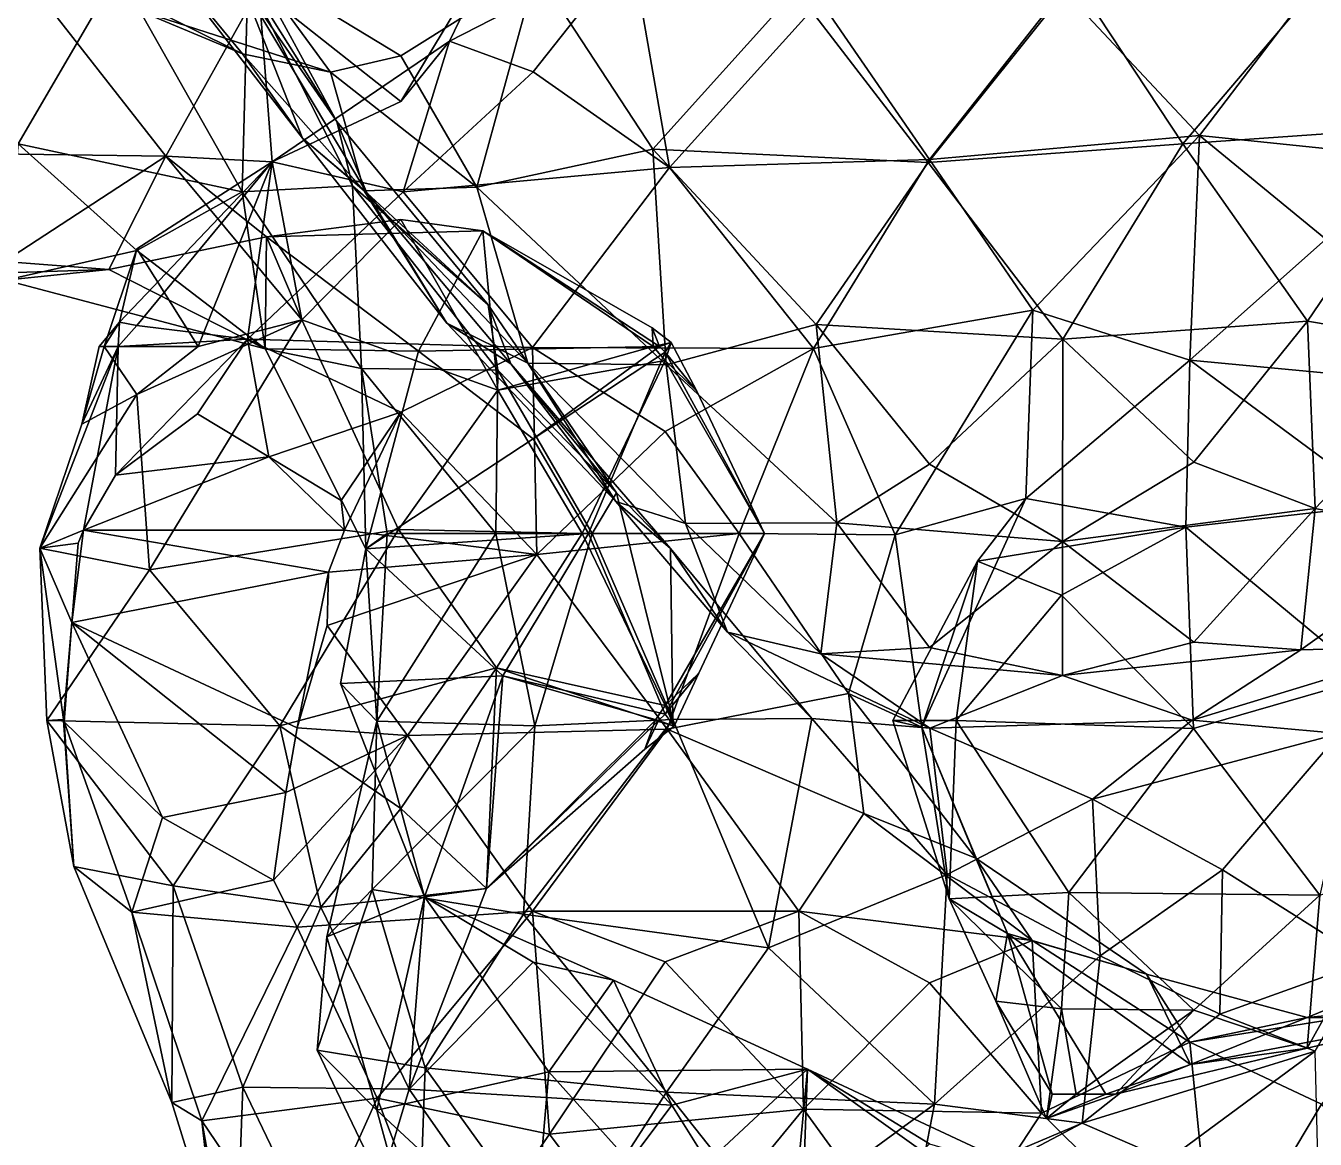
# Model space of a CAD drawing. Extents: x 290034 to 295698, y 4553723 to 4561693.
# Drawn here: x 295226.7 to 295349.7, y 4558973.9 to 4559080 of the extents above; entities that cross this region are included whole.
import ezdxf

# ---------------------------------------------------------------- set-up
doc = ezdxf.new("R2010")
doc.units = 0
doc.layers.add('Au_ppm_Pref_-_0_2', color=7, linetype='CONTINUOUS')

msp = doc.modelspace()

# ---------------------------------------------------------------- linework, layer by layer
at = {"layer": 'Au_ppm_Pref_-_0_2'}
for points in [[(295262.5, 4559072.82, 1926.19), (295248.96, 4559083.53, 1924.73), (295271.99, 4559088.63, 1926.98)], [(295262.5, 4559072.82, 1926.19), (295271.99, 4559088.63, 1926.98), (295267.12, 4559078.57, 1930.28)], [(295267.12, 4559078.57, 1930.28), (295271.99, 4559088.63, 1926.98), (295284.45, 4559087.47, 1931.48)], [(295226.85, 4559087.59, 1876.09), (295239.53, 4559086.89, 1882.05), (295247.38, 4559077.36, 1875.43)], [(295226.85, 4559087.59, 1876.09), (295247.38, 4559077.36, 1875.43), (295237.51, 4559081.49, 1870.93)], [(295239.53, 4559086.89, 1882.05), (295247.3, 4559084.08, 1888.4), (295253.1, 4559069.33, 1882.3)], [(295239.53, 4559086.89, 1882.05), (295253.1, 4559069.33, 1882.3), (295247.38, 4559077.36, 1875.43)], [(295275.1, 4559075.64, 1933.07), (295267.12, 4559078.57, 1930.28), (295284.45, 4559087.47, 1931.48)], [(295288.1, 4559066.54, 1935.85), (295275.1, 4559075.64, 1933.07), (295284.45, 4559087.47, 1931.48)], [(295284.45, 4559087.47, 1931.48), (295302.46, 4559082.41, 1934.3), (295288.1, 4559066.54, 1935.85)], [(295237.51, 4559081.49, 1870.93), (295255.79, 4559075.61, 1870.89), (295248.39, 4559085.76, 1865.33)], [(295275.38, 4559085.27, 1865.01), (295248.39, 4559085.76, 1865.33), (295262.5, 4559077.18, 1868.25)], [(295262.5, 4559077.18, 1868.25), (295248.39, 4559085.76, 1865.33), (295255.79, 4559075.61, 1870.89)], [(295338.65, 4559069.56, 1933.98), (295325.63, 4559083.46, 1934.35), (295351.03, 4559085.88, 1934.11)], [(295338.65, 4559069.56, 1933.98), (295351.03, 4559085.88, 1934.11), (295363.2, 4559067.03, 1934.04)], [(295240.09, 4559067.59, 1923.48), (295212.12, 4559067.99, 1922.61), (295226.6, 4559084.82, 1924.16)], [(295235.55, 4559085.14, 1903.88), (295212.29, 4559084.73, 1904.98), (295225.99, 4559068.79, 1906.97)], [(295247.36, 4559064.21, 1905.6), (295235.55, 4559085.14, 1903.88), (295225.99, 4559068.79, 1906.97)], [(295248.96, 4559083.53, 1924.73), (295240.09, 4559067.59, 1923.48), (295226.6, 4559084.82, 1924.16)], [(295235.55, 4559085.14, 1903.88), (295247.36, 4559064.21, 1905.6), (295247.9, 4559084.44, 1900.16)], [(295248.65, 4559085.1, 1894.64), (295256.37, 4559070.92, 1894.64), (295247.3, 4559084.08, 1888.4)], [(295247.9, 4559084.44, 1900.16), (295247.36, 4559064.21, 1905.6), (295257.89, 4559064.77, 1899.53)], [(295248.65, 4559085.1, 1894.64), (295247.9, 4559084.44, 1900.16), (295256.37, 4559070.92, 1894.64)], [(295247.9, 4559084.44, 1900.16), (295257.89, 4559064.77, 1899.53), (295256.37, 4559070.92, 1894.64)], [(295275.38, 4559085.27, 1865.01), (295262.5, 4559077.18, 1868.25), (295269.74, 4559064.66, 1869.86)], [(295286.51, 4559068.28, 1866.37), (295275.38, 4559085.27, 1865.01), (295269.74, 4559064.66, 1869.86)], [(295286.51, 4559068.28, 1866.37), (295300.15, 4559083.43, 1864.39), (295275.38, 4559085.27, 1865.01)], [(295300.15, 4559083.43, 1864.39), (295312.78, 4559066.99, 1865.83), (295326.72, 4559084.45, 1864.55)], [(295326.72, 4559084.45, 1864.55), (295312.78, 4559066.99, 1865.83), (295337.06, 4559068.77, 1865.22)], [(295350.96, 4559085.15, 1865.67), (295326.72, 4559084.45, 1864.55), (295337.06, 4559068.77, 1865.22)], [(295350.96, 4559085.15, 1865.67), (295337.06, 4559068.77, 1865.22), (295361.58, 4559070.5, 1866.83)], [(295250.23, 4559067.05, 1929.66), (295240.09, 4559067.59, 1923.48), (295248.96, 4559083.53, 1924.73)], [(295256.37, 4559070.92, 1894.64), (295259.23, 4559064.11, 1889.19), (295247.3, 4559084.08, 1888.4)], [(295259.23, 4559064.11, 1889.19), (295253.1, 4559069.33, 1882.3), (295247.3, 4559084.08, 1888.4)], [(295250.23, 4559067.05, 1929.66), (295248.96, 4559083.53, 1924.73), (295262.5, 4559072.82, 1926.19)], [(295312.78, 4559066.99, 1865.83), (295300.15, 4559083.43, 1864.39), (295286.51, 4559068.28, 1866.37)], [(295325.63, 4559083.46, 1934.35), (295312.9, 4559067.28, 1934.21), (295302.46, 4559082.41, 1934.3)], [(295338.65, 4559069.56, 1933.98), (295312.9, 4559067.28, 1934.21), (295325.63, 4559083.46, 1934.35)], [(295312.9, 4559067.28, 1934.21), (295288.1, 4559066.54, 1935.85), (295302.46, 4559082.41, 1934.3)], [(295247.38, 4559077.36, 1875.43), (295255.79, 4559075.61, 1870.89), (295237.51, 4559081.49, 1870.93)], [(295250.23, 4559067.05, 1929.66), (295267.12, 4559078.57, 1930.28), (295262.72, 4559064.21, 1935.63)], [(295250.23, 4559067.05, 1929.66), (295262.5, 4559072.82, 1926.19), (295267.12, 4559078.57, 1930.28)], [(295267.12, 4559078.57, 1930.28), (295275.1, 4559075.64, 1933.07), (295262.72, 4559064.21, 1935.63)], [(295253.1, 4559069.33, 1882.3), (295258.99, 4559064.31, 1876.42), (295247.38, 4559077.36, 1875.43)], [(295258.99, 4559064.31, 1876.42), (295255.79, 4559075.61, 1870.89), (295247.38, 4559077.36, 1875.43)], [(295255.79, 4559075.61, 1870.89), (295269.74, 4559064.66, 1869.86), (295262.5, 4559077.18, 1868.25)], [(295269.74, 4559064.66, 1869.86), (295255.79, 4559075.61, 1870.89), (295258.99, 4559064.31, 1876.42)], [(295288.1, 4559066.54, 1935.85), (295262.72, 4559064.21, 1935.63), (295275.1, 4559075.64, 1933.07)], [(295256.37, 4559070.92, 1894.64), (295257.89, 4559064.77, 1899.53), (295270.82, 4559053.43, 1894.64)], [(295270.82, 4559053.43, 1894.64), (295259.23, 4559064.11, 1889.19), (295256.37, 4559070.92, 1894.64)], [(295337.06, 4559068.77, 1865.22), (295348.92, 4559051.89, 1866.59), (295361.58, 4559070.5, 1866.83)], [(295348.92, 4559051.89, 1866.59), (295364.18, 4559049.3, 1870.11), (295361.58, 4559070.5, 1866.83)], [(295224.8, 4559055.79, 1913.2), (295237.3, 4559058.6, 1909.57), (295225.99, 4559068.79, 1906.97)], [(295225.99, 4559068.79, 1906.97), (295237.3, 4559058.6, 1909.57), (295247.36, 4559064.21, 1905.6)], [(295253.1, 4559069.33, 1882.3), (295259.23, 4559064.11, 1889.19), (295266.87, 4559051.68, 1882.77)], [(295266.87, 4559051.68, 1882.77), (295258.99, 4559064.31, 1876.42), (295253.1, 4559069.33, 1882.3)], [(295312.78, 4559066.99, 1865.83), (295325.62, 4559050.16, 1866), (295337.06, 4559068.77, 1865.22)], [(295338.65, 4559069.56, 1933.98), (295322.76, 4559052.92, 1933.78), (295312.9, 4559067.28, 1934.21)], [(295338.65, 4559069.56, 1933.98), (295337.7, 4559048.15, 1931.24), (295322.76, 4559052.92, 1933.78)], [(295325.62, 4559050.16, 1866), (295348.92, 4559051.89, 1866.59), (295337.06, 4559068.77, 1865.22)], [(295338.65, 4559069.56, 1933.98), (295350.69, 4559059.68, 1932.81), (295337.7, 4559048.15, 1931.24)], [(295338.65, 4559069.56, 1933.98), (295363.2, 4559067.03, 1934.04), (295350.69, 4559059.68, 1932.81)], [(295240.09, 4559067.59, 1923.48), (295224.7, 4559057.56, 1921.64), (295212.12, 4559067.99, 1922.61)], [(295240.09, 4559067.59, 1923.48), (295234.66, 4559056.8, 1917.2), (295224.7, 4559057.56, 1921.64)], [(295240.09, 4559067.59, 1923.48), (295249.68, 4559059.91, 1918.4), (295234.66, 4559056.8, 1917.2)], [(295253.04, 4559052.02, 1924.13), (295240.09, 4559067.59, 1923.48), (295250.23, 4559067.05, 1929.66)], [(295253.04, 4559052.02, 1924.13), (295249.68, 4559059.91, 1918.4), (295240.09, 4559067.59, 1923.48)], [(295286.51, 4559068.28, 1866.37), (295269.74, 4559064.66, 1869.86), (295287.78, 4559047.71, 1870.45)], [(295312.78, 4559066.99, 1865.83), (295286.51, 4559068.28, 1866.37), (295302.09, 4559051.56, 1866.49)], [(295286.51, 4559068.28, 1866.37), (295287.78, 4559047.71, 1870.45), (295302.09, 4559051.56, 1866.49)], [(295312.9, 4559067.28, 1934.21), (295301.84, 4559049.26, 1936.59), (295288.1, 4559066.54, 1935.85)], [(295322.76, 4559052.92, 1933.78), (295301.84, 4559049.26, 1936.59), (295312.9, 4559067.28, 1934.21)], [(295250.23, 4559067.05, 1929.66), (295237.3, 4559051.46, 1930.95), (295235.67, 4559051.77, 1930.28)], [(295250.23, 4559067.05, 1929.66), (295235.67, 4559051.77, 1930.28), (295237.3, 4559058.77, 1927.18)], [(295243.16, 4559049.46, 1927.52), (295250.23, 4559067.05, 1929.66), (295237.3, 4559058.77, 1927.18)], [(295250.23, 4559067.05, 1929.66), (295247.86, 4559050.17, 1937.18), (295237.3, 4559051.46, 1930.95)], [(295243.16, 4559049.46, 1927.52), (295253.04, 4559052.02, 1924.13), (295250.23, 4559067.05, 1929.66)], [(295250.23, 4559067.05, 1929.66), (295262.72, 4559064.21, 1935.63), (295247.86, 4559050.17, 1937.18)], [(295288.1, 4559066.54, 1935.85), (295275.05, 4559049.37, 1938.89), (295262.72, 4559064.21, 1935.63)], [(295288.1, 4559066.54, 1935.85), (295301.84, 4559049.26, 1936.59), (295275.05, 4559049.37, 1938.89)], [(295312.78, 4559066.99, 1865.83), (295302.09, 4559051.56, 1866.49), (295325.62, 4559050.16, 1866)], [(295258.73, 4559047.36, 1906.03), (295257.89, 4559064.77, 1899.53), (295247.36, 4559064.21, 1905.6)], [(295258.73, 4559047.36, 1906.03), (295271.72, 4559047.21, 1899.7), (295257.89, 4559064.77, 1899.53)], [(295271.72, 4559047.21, 1899.7), (295270.82, 4559053.43, 1894.64), (295257.89, 4559064.77, 1899.53)], [(295249.55, 4559049.24, 1912.5), (295247.36, 4559064.21, 1905.6), (295237.3, 4559058.6, 1909.57)], [(295249.55, 4559049.24, 1912.5), (295258.73, 4559047.36, 1906.03), (295247.36, 4559064.21, 1905.6)], [(295275.05, 4559049.37, 1938.89), (295247.86, 4559050.17, 1937.18), (295262.72, 4559064.21, 1935.63)], [(295269.74, 4559064.66, 1869.86), (295258.99, 4559064.31, 1876.42), (295274.59, 4559047.89, 1876.9)], [(295266.87, 4559051.68, 1882.77), (295274.59, 4559047.89, 1876.9), (295258.99, 4559064.31, 1876.42)], [(295270.82, 4559053.43, 1894.64), (295272.99, 4559047.82, 1888.74), (295259.23, 4559064.11, 1889.19)], [(295272.99, 4559047.82, 1888.74), (295266.87, 4559051.68, 1882.77), (295259.23, 4559064.11, 1889.19)], [(295287.78, 4559047.71, 1870.45), (295269.74, 4559064.66, 1869.86), (295274.59, 4559047.89, 1876.9)], [(295253.04, 4559052.02, 1924.13), (295262.5, 4559061.56, 1922.43), (295249.68, 4559059.91, 1918.4)], [(295270.3, 4559060.5, 1918.4), (295249.68, 4559059.91, 1918.4), (295262.5, 4559061.56, 1922.43)], [(295253.04, 4559052.02, 1924.13), (295271.74, 4559045.29, 1922.93), (295262.5, 4559061.56, 1922.43)], [(295271.74, 4559045.29, 1922.93), (295270.3, 4559060.5, 1918.4), (295262.5, 4559061.56, 1922.43)], [(295249.68, 4559059.91, 1918.4), (295249.55, 4559049.24, 1912.5), (295234.66, 4559056.8, 1917.2)], [(295249.68, 4559059.91, 1918.4), (295264.18, 4559049.02, 1915.9), (295249.55, 4559049.24, 1912.5)], [(295270.3, 4559060.5, 1918.4), (295264.18, 4559049.02, 1915.9), (295249.68, 4559059.91, 1918.4)], [(295287.15, 4559049.46, 1918.14), (295264.18, 4559049.02, 1915.9), (295270.3, 4559060.5, 1918.4)], [(295286.55, 4559049.46, 1918.94), (295286.44, 4559051.24, 1918.4), (295270.3, 4559060.5, 1918.4)], [(295286.55, 4559049.46, 1918.94), (295270.3, 4559060.5, 1918.4), (295271.74, 4559045.29, 1922.93)], [(295287.15, 4559049.46, 1918.14), (295270.3, 4559060.5, 1918.4), (295286.44, 4559051.24, 1918.4)], [(295224.8, 4559055.79, 1913.2), (295249.55, 4559049.24, 1912.5), (295237.3, 4559058.6, 1909.57)], [(295243.16, 4559049.46, 1927.52), (295237.3, 4559058.77, 1927.18), (295234.21, 4559049.46, 1928.82)], [(295235.67, 4559051.77, 1930.28), (295234.21, 4559049.46, 1928.82), (295237.3, 4559058.77, 1927.18)], [(295337.7, 4559048.15, 1931.24), (295350.69, 4559059.68, 1932.81), (295360.59, 4559045.99, 1931.4)], [(295224.7, 4559057.56, 1921.64), (295234.66, 4559056.8, 1917.2), (295212.12, 4559056.07, 1917.72)], [(295234.66, 4559056.8, 1917.2), (295224.8, 4559055.79, 1913.2), (295212.12, 4559056.07, 1917.72)], [(295234.66, 4559056.8, 1917.2), (295249.55, 4559049.24, 1912.5), (295224.8, 4559055.79, 1913.2)], [(295283.04, 4559035.52, 1894.64), (295270.82, 4559053.43, 1894.64), (295271.72, 4559047.21, 1899.7)], [(295283.04, 4559035.52, 1894.64), (295272.99, 4559047.82, 1888.74), (295270.82, 4559053.43, 1894.64)], [(295322.76, 4559052.92, 1933.78), (295309.61, 4559031.52, 1935.37), (295301.84, 4559049.26, 1936.59)], [(295322.76, 4559052.92, 1933.78), (295322.08, 4559034.97, 1929.75), (295309.61, 4559031.52, 1935.37)], [(295322.76, 4559052.92, 1933.78), (295337.7, 4559048.15, 1931.24), (295322.08, 4559034.97, 1929.75)], [(295233.72, 4559049.46, 1930.28), (295235.67, 4559051.77, 1930.28), (295235.55, 4559049.46, 1931.1)], [(295235.67, 4559051.77, 1930.28), (295233.72, 4559049.46, 1930.28), (295234.21, 4559049.46, 1928.82)], [(295235.67, 4559051.77, 1930.28), (295237.3, 4559051.46, 1930.95), (295235.55, 4559049.46, 1931.1)], [(295235.55, 4559049.46, 1931.1), (295237.3, 4559051.46, 1930.95), (295247.86, 4559050.17, 1937.18)], [(295253.04, 4559052.02, 1924.13), (295243.16, 4559049.46, 1927.52), (295237.3, 4559044.88, 1928.75)], [(295253.04, 4559052.02, 1924.13), (295237.3, 4559044.88, 1928.75), (295238.52, 4559028.16, 1926.08)], [(295262.25, 4559032.01, 1925.4), (295253.04, 4559052.02, 1924.13), (295238.52, 4559028.16, 1926.08)], [(295262.25, 4559032.01, 1925.4), (295271.74, 4559045.29, 1922.93), (295253.04, 4559052.02, 1924.13)], [(295282.99, 4559034.7, 1882.77), (295266.87, 4559051.68, 1882.77), (295272.99, 4559047.82, 1888.74)], [(295282.99, 4559034.7, 1882.77), (295274.59, 4559047.89, 1876.9), (295266.87, 4559051.68, 1882.77)], [(295286.55, 4559049.46, 1918.94), (295288.27, 4559049.86, 1918.4), (295286.44, 4559051.24, 1918.4)], [(295286.44, 4559051.24, 1918.4), (295288.27, 4559049.86, 1918.4), (295287.15, 4559049.46, 1918.14)], [(295304.07, 4559032.65, 1871.24), (295302.09, 4559051.56, 1866.49), (295287.78, 4559047.71, 1870.45)], [(295304.07, 4559032.65, 1871.24), (295312.89, 4559038.25, 1867.15), (295302.09, 4559051.56, 1866.49)], [(295325.62, 4559050.16, 1866), (295302.09, 4559051.56, 1866.49), (295312.89, 4559038.25, 1867.15)], [(295325.62, 4559050.16, 1866), (295338.09, 4559038.45, 1867.22), (295348.92, 4559051.89, 1866.59)], [(295349.65, 4559034.01, 1871.11), (295348.92, 4559051.89, 1866.59), (295338.09, 4559038.45, 1867.22)], [(295364.18, 4559049.3, 1870.11), (295348.92, 4559051.89, 1866.59), (295349.65, 4559034.01, 1871.11)], [(295247.86, 4559050.17, 1937.18), (295243.09, 4559043.04, 1937.08), (295235.28, 4559037.21, 1935.01)], [(295247.86, 4559050.17, 1937.18), (295235.28, 4559037.21, 1935.01), (295235.55, 4559049.46, 1931.1)], [(295243.09, 4559043.04, 1937.08), (295247.86, 4559050.17, 1937.18), (295249.9, 4559038.95, 1938.51)], [(295262.5, 4559043.2, 1940.07), (295249.9, 4559038.95, 1938.51), (295247.86, 4559050.17, 1937.18)], [(295275.05, 4559049.37, 1938.89), (295262.5, 4559043.2, 1940.07), (295247.86, 4559050.17, 1937.18)], [(295325.62, 4559050.16, 1866), (295312.89, 4559038.25, 1867.15), (295325.56, 4559030.87, 1869.71)], [(295325.62, 4559050.16, 1866), (295325.56, 4559030.87, 1869.71), (295338.09, 4559038.45, 1867.22)], [(295232.22, 4559031.97, 1934.07), (295228.08, 4559030.23, 1930.99), (295235.55, 4559049.46, 1931.1)], [(295235.55, 4559049.46, 1931.1), (295228.08, 4559030.23, 1930.99), (295232.07, 4559042.07, 1930.28)], [(295232.07, 4559042.07, 1930.28), (295233.72, 4559049.46, 1930.28), (295235.55, 4559049.46, 1931.1)], [(295233.72, 4559049.46, 1930.28), (295232.07, 4559042.07, 1930.28), (295234.21, 4559049.46, 1928.82)], [(295232.07, 4559042.07, 1930.28), (295237.3, 4559044.88, 1928.75), (295234.21, 4559049.46, 1928.82)], [(295235.28, 4559037.21, 1935.01), (295232.22, 4559031.97, 1934.07), (295235.55, 4559049.46, 1931.1)], [(295243.16, 4559049.46, 1927.52), (295234.21, 4559049.46, 1928.82), (295237.3, 4559044.88, 1928.75)], [(295264.18, 4559049.02, 1915.9), (295259.16, 4559030.18, 1913.34), (295249.55, 4559049.24, 1912.5)], [(295259.16, 4559030.18, 1913.34), (295258.73, 4559047.36, 1906.03), (295249.55, 4559049.24, 1912.5)], [(295275.1, 4559040.65, 1915.4), (295259.16, 4559030.18, 1913.34), (295264.18, 4559049.02, 1915.9)], [(295262.5, 4559043.2, 1940.07), (295275.05, 4559049.37, 1938.89), (295275.47, 4559029.65, 1939.89)], [(295275.1, 4559040.65, 1915.4), (295264.18, 4559049.02, 1915.9), (295287.15, 4559049.46, 1918.14)], [(295287.7, 4559048.14, 1918.84), (295286.55, 4559049.46, 1918.94), (295271.74, 4559045.29, 1922.93)], [(295301.84, 4559049.26, 1936.59), (295287.7, 4559041.36, 1939.46), (295275.05, 4559049.37, 1938.89)], [(295275.47, 4559029.65, 1939.89), (295275.05, 4559049.37, 1938.89), (295287.7, 4559041.36, 1939.46)], [(295275.1, 4559040.65, 1915.4), (295287.15, 4559049.46, 1918.14), (295287.7, 4559048.91, 1918.22)], [(295275.1, 4559040.65, 1915.4), (295287.7, 4559048.91, 1918.22), (295280.39, 4559031.65, 1915.9)], [(295297.15, 4559031.65, 1918.4), (295280.39, 4559031.65, 1915.9), (295287.7, 4559048.91, 1918.22)], [(295287.7, 4559048.14, 1918.84), (295288.27, 4559049.86, 1918.4), (295286.55, 4559049.46, 1918.94)], [(295288.27, 4559049.86, 1918.4), (295287.7, 4559048.91, 1918.22), (295287.15, 4559049.46, 1918.14)], [(295287.7, 4559048.14, 1918.84), (295290.7, 4559045.22, 1918.4), (295288.27, 4559049.86, 1918.4)], [(295290.7, 4559045.22, 1918.4), (295287.7, 4559048.91, 1918.22), (295288.27, 4559049.86, 1918.4)], [(295287.7, 4559041.36, 1939.46), (295301.84, 4559049.26, 1936.59), (295294.76, 4559031.65, 1939.55)], [(295297.15, 4559031.65, 1918.4), (295287.7, 4559048.91, 1918.22), (295290.7, 4559045.22, 1918.4)], [(295294.76, 4559031.65, 1939.55), (295301.84, 4559049.26, 1936.59), (295309.61, 4559031.52, 1935.37)], [(295349.65, 4559034.01, 1871.11), (295363.45, 4559031.35, 1876.82), (295364.18, 4559049.3, 1870.11)], [(295287.7, 4559048.14, 1918.84), (295271.74, 4559045.29, 1922.93), (295279.78, 4559031.65, 1923.28)], [(295283.04, 4559035.52, 1894.64), (295288.21, 4559030.2, 1888.69), (295272.99, 4559047.82, 1888.74)], [(295282.99, 4559034.7, 1882.77), (295272.99, 4559047.82, 1888.74), (295288.21, 4559030.2, 1888.69)], [(295282.99, 4559034.7, 1882.77), (295289.62, 4559032.58, 1877.26), (295274.59, 4559047.89, 1876.9)], [(295287.78, 4559047.71, 1870.45), (295274.59, 4559047.89, 1876.9), (295289.62, 4559032.58, 1877.26)], [(295287.7, 4559048.14, 1918.84), (295279.78, 4559031.65, 1923.28), (295297.15, 4559031.65, 1918.4)], [(295287.7, 4559048.14, 1918.84), (295297.15, 4559031.65, 1918.4), (295290.7, 4559045.22, 1918.4)], [(295304.07, 4559032.65, 1871.24), (295287.78, 4559047.71, 1870.45), (295289.62, 4559032.58, 1877.26)], [(295322.08, 4559034.97, 1929.75), (295337.7, 4559048.15, 1931.24), (295337.33, 4559032.23, 1923.88)], [(295337.33, 4559032.23, 1923.88), (295337.7, 4559048.15, 1931.24), (295356.3, 4559034.39, 1928.42)], [(295337.7, 4559048.15, 1931.24), (295360.59, 4559045.99, 1931.4), (295356.3, 4559034.39, 1928.42)], [(295259.16, 4559030.18, 1913.34), (295261.19, 4559031.65, 1906.52), (295258.73, 4559047.36, 1906.03)], [(295261.19, 4559031.65, 1906.52), (295271.55, 4559031.65, 1904.85), (295258.73, 4559047.36, 1906.03)], [(295271.55, 4559031.65, 1904.85), (295271.72, 4559047.21, 1899.7), (295258.73, 4559047.36, 1906.03)], [(295271.55, 4559031.65, 1904.85), (295280.72, 4559031.65, 1899.26), (295271.72, 4559047.21, 1899.7)], [(295283.04, 4559035.52, 1894.64), (295271.72, 4559047.21, 1899.7), (295280.72, 4559031.65, 1899.26)], [(295271.74, 4559045.29, 1922.93), (295262.25, 4559032.01, 1925.4), (295279.78, 4559031.65, 1923.28)], [(295228.08, 4559030.23, 1930.99), (295238.52, 4559028.16, 1926.08), (295237.3, 4559044.88, 1928.75)], [(295228.08, 4559030.23, 1930.99), (295237.3, 4559044.88, 1928.75), (295232.07, 4559042.07, 1930.28)], [(295243.09, 4559043.04, 1937.08), (295249.9, 4559038.95, 1938.51), (295235.28, 4559037.21, 1935.01)], [(295262.5, 4559043.2, 1940.07), (295256.79, 4559034.78, 1939.95), (295249.9, 4559038.95, 1938.51)], [(295257.13, 4559031.97, 1939.92), (295256.79, 4559034.78, 1939.95), (295262.5, 4559043.2, 1940.07)], [(295257.13, 4559031.97, 1939.92), (295262.5, 4559043.2, 1940.07), (295275.47, 4559029.65, 1939.89)], [(295275.47, 4559029.65, 1939.89), (295287.7, 4559041.36, 1939.46), (295294.76, 4559031.65, 1939.55)], [(295259.16, 4559030.18, 1913.34), (295275.1, 4559040.65, 1915.4), (295280.39, 4559031.65, 1915.9)], [(295249.9, 4559038.95, 1938.51), (295232.22, 4559031.97, 1934.07), (295235.28, 4559037.21, 1935.01)], [(295249.9, 4559038.95, 1938.51), (295257.13, 4559031.97, 1939.92), (295232.22, 4559031.97, 1934.07)], [(295256.79, 4559034.78, 1939.95), (295257.13, 4559031.97, 1939.92), (295249.9, 4559038.95, 1938.51)], [(295325.56, 4559030.87, 1869.71), (295312.89, 4559038.25, 1867.15), (295304.07, 4559032.65, 1871.24)], [(295338.09, 4559038.45, 1867.22), (295325.56, 4559030.87, 1869.71), (295349.65, 4559034.01, 1871.11)], [(295283.04, 4559035.52, 1894.64), (295280.72, 4559031.65, 1899.26), (295288.42, 4559013.91, 1893.97)], [(295288.42, 4559013.91, 1893.97), (295288.21, 4559030.2, 1888.69), (295283.04, 4559035.52, 1894.64)], [(295282.99, 4559034.7, 1882.77), (295288.21, 4559030.2, 1888.69), (295293.63, 4559022.22, 1882.77)], [(295282.99, 4559034.7, 1882.77), (295293.63, 4559022.22, 1882.77), (295289.62, 4559032.58, 1877.26)], [(295322.08, 4559034.97, 1929.75), (295312.15, 4559013.18, 1929.82), (295309.61, 4559031.52, 1935.37)], [(295322.08, 4559034.97, 1929.75), (295317.48, 4559029.01, 1925.62), (295312.15, 4559013.18, 1929.82)], [(295317.48, 4559029.01, 1925.62), (295322.08, 4559034.97, 1929.75), (295337.33, 4559032.23, 1923.88)], [(295325.56, 4559030.87, 1869.71), (295338.09, 4559021.28, 1873.37), (295349.65, 4559034.01, 1871.11)], [(295337.33, 4559032.23, 1923.88), (295356.3, 4559034.39, 1928.42), (295354.69, 4559017.84, 1923.19)], [(295348.29, 4559020.55, 1877.93), (295349.65, 4559034.01, 1871.11), (295338.09, 4559021.28, 1873.37)], [(295349.65, 4559034.01, 1871.11), (295348.29, 4559020.55, 1877.93), (295363.45, 4559031.35, 1876.82)], [(295231.72, 4559030.71, 1934.05), (295228.08, 4559030.23, 1930.99), (295232.22, 4559031.97, 1934.07)], [(295231.72, 4559030.71, 1934.05), (295232.22, 4559031.97, 1934.07), (295231.12, 4559023.14, 1934.48)], [(295231.12, 4559023.14, 1934.48), (295232.22, 4559031.97, 1934.07), (295255.6, 4559027.96, 1939.86)], [(295255.6, 4559027.96, 1939.86), (295232.22, 4559031.97, 1934.07), (295257.13, 4559031.97, 1939.92)], [(295262.25, 4559032.01, 1925.4), (295238.52, 4559028.16, 1926.08), (295250.96, 4559013.32, 1924.72)], [(295271.62, 4559018.83, 1922.89), (295262.25, 4559032.01, 1925.4), (295250.96, 4559013.32, 1924.72)], [(295255.6, 4559027.96, 1939.86), (295257.13, 4559031.97, 1939.92), (295275.47, 4559029.65, 1939.89)], [(295259.16, 4559030.18, 1913.34), (295280.39, 4559031.65, 1915.9), (295272.2, 4559018.06, 1915.24)], [(295259.16, 4559030.18, 1913.34), (295260.19, 4559013.74, 1906.67), (295261.19, 4559031.65, 1906.52)], [(295261.19, 4559031.65, 1906.52), (295260.19, 4559013.74, 1906.67), (295271.55, 4559031.65, 1904.85)], [(295271.55, 4559031.65, 1904.85), (295260.19, 4559013.74, 1906.67), (295275.26, 4559013.31, 1900.45)], [(295279.78, 4559031.65, 1923.28), (295262.25, 4559032.01, 1925.4), (295271.62, 4559018.83, 1922.89)], [(295280.72, 4559031.65, 1899.26), (295271.55, 4559031.65, 1904.85), (295275.26, 4559013.31, 1900.45)], [(295271.62, 4559018.83, 1922.89), (295287.7, 4559015.25, 1918.88), (295279.78, 4559031.65, 1923.28)], [(295272.2, 4559018.06, 1915.24), (295280.39, 4559031.65, 1915.9), (295287.7, 4559014.43, 1918.2)], [(295288.42, 4559013.91, 1893.97), (295280.72, 4559031.65, 1899.26), (295275.26, 4559013.31, 1900.45)], [(295275.47, 4559029.65, 1939.89), (295294.76, 4559031.65, 1939.55), (295287.89, 4559013, 1941.7)], [(295287.7, 4559015.25, 1918.88), (295297.15, 4559031.65, 1918.4), (295279.78, 4559031.65, 1923.28)], [(295297.15, 4559031.65, 1918.4), (295287.7, 4559014.43, 1918.2), (295280.39, 4559031.65, 1915.9)], [(295287.7, 4559015.25, 1918.88), (295290.89, 4559018.34, 1918.4), (295297.15, 4559031.65, 1918.4)], [(295297.15, 4559031.65, 1918.4), (295290.89, 4559018.34, 1918.4), (295287.7, 4559014.43, 1918.2)], [(295287.89, 4559013, 1941.7), (295294.76, 4559031.65, 1939.55), (295305.18, 4559016.38, 1937.93)], [(295304.07, 4559032.65, 1871.24), (295289.62, 4559032.58, 1877.26), (295302.53, 4559020.18, 1877.89)], [(295293.63, 4559022.22, 1882.77), (295302.53, 4559020.18, 1877.89), (295289.62, 4559032.58, 1877.26)], [(295309.61, 4559031.52, 1935.37), (295305.18, 4559016.38, 1937.93), (295294.76, 4559031.65, 1939.55)], [(295304.07, 4559032.65, 1871.24), (295302.53, 4559020.18, 1877.89), (295312.89, 4559020.77, 1873.2)], [(295304.07, 4559032.65, 1871.24), (295312.89, 4559020.77, 1873.2), (295325.56, 4559030.87, 1869.71)], [(295309.61, 4559031.52, 1935.37), (295312.15, 4559013.18, 1929.82), (295305.18, 4559016.38, 1937.93)], [(295337.33, 4559032.23, 1923.88), (295325.49, 4559025.77, 1920.36), (295317.48, 4559029.01, 1925.62)], [(295337.33, 4559032.23, 1923.88), (295338.05, 4559013.06, 1919.38), (295325.49, 4559025.77, 1920.36)], [(295337.33, 4559032.23, 1923.88), (295354.69, 4559017.84, 1923.19), (295338.05, 4559013.06, 1919.38)], [(295231.12, 4559023.14, 1934.48), (295228.08, 4559030.23, 1930.99), (295231.72, 4559030.71, 1934.05)], [(295325.56, 4559018.09, 1876.27), (295325.56, 4559030.87, 1869.71), (295312.89, 4559020.77, 1873.2)], [(295325.56, 4559018.09, 1876.27), (295338.09, 4559021.28, 1873.37), (295325.56, 4559030.87, 1869.71)], [(295348.29, 4559020.55, 1877.93), (295361.11, 4559020.9, 1884.09), (295363.45, 4559031.35, 1876.82)], [(295228.73, 4559013.83, 1928.83), (295228.08, 4559030.23, 1930.99), (295230.31, 4559013.92, 1934.93)], [(295230.31, 4559013.92, 1934.93), (295228.08, 4559030.23, 1930.99), (295231.12, 4559023.14, 1934.48)], [(295228.08, 4559030.23, 1930.99), (295228.73, 4559013.83, 1928.83), (295238.52, 4559028.16, 1926.08)], [(295275.47, 4559029.65, 1939.89), (295255.47, 4559022.86, 1940.22), (295255.6, 4559027.96, 1939.86)], [(295255.47, 4559022.86, 1940.22), (295275.47, 4559029.65, 1939.89), (295263.12, 4559012.39, 1941)], [(295256.75, 4559017.33, 1912.46), (295259.16, 4559030.18, 1913.34), (295272.2, 4559018.06, 1915.24)], [(295259.16, 4559030.18, 1913.34), (295256.75, 4559017.33, 1912.46), (295260.19, 4559013.74, 1906.67)], [(295275.47, 4559029.65, 1939.89), (295287.89, 4559013, 1941.7), (295263.12, 4559012.39, 1941)], [(295288.21, 4559030.2, 1888.69), (295288.42, 4559013.91, 1893.97), (295301.66, 4559013.99, 1888.41)], [(295301.66, 4559013.99, 1888.41), (295293.63, 4559022.22, 1882.77), (295288.21, 4559030.2, 1888.69)], [(295250.96, 4559013.32, 1924.72), (295238.52, 4559028.16, 1926.08), (295228.73, 4559013.83, 1928.83)], [(295252.6, 4559013.13, 1940.28), (295231.12, 4559023.14, 1934.48), (295255.6, 4559027.96, 1939.86)], [(295252.6, 4559013.13, 1940.28), (295255.6, 4559027.96, 1939.86), (295255.47, 4559022.86, 1940.22)], [(295317.48, 4559029.01, 1925.62), (295309.41, 4559013.83, 1924.34), (295312.15, 4559013.18, 1929.82)], [(295309.41, 4559013.83, 1924.34), (295317.48, 4559029.01, 1925.62), (295315.45, 4559013.83, 1919.61)], [(295317.48, 4559029.01, 1925.62), (295325.49, 4559025.77, 1920.36), (295315.45, 4559013.83, 1919.61)], [(295338.05, 4559013.06, 1919.38), (295315.45, 4559013.83, 1919.61), (295325.49, 4559025.77, 1920.36)], [(295230.31, 4559013.92, 1934.93), (295231.12, 4559023.14, 1934.48), (295230.38, 4559013.69, 1934.96)], [(295230.38, 4559013.69, 1934.96), (295231.12, 4559023.14, 1934.48), (295239.75, 4559004.57, 1937.84)], [(295239.75, 4559004.57, 1937.84), (295231.12, 4559023.14, 1934.48), (295251.51, 4559006.95, 1940.49)], [(295231.12, 4559023.14, 1934.48), (295252.6, 4559013.13, 1940.28), (295251.51, 4559006.95, 1940.49)], [(295252.6, 4559013.13, 1940.28), (295255.47, 4559022.86, 1940.22), (295263.12, 4559012.39, 1941)], [(295301.66, 4559013.99, 1888.41), (295312.92, 4559013.08, 1882.61), (295293.63, 4559022.22, 1882.77)], [(295293.63, 4559022.22, 1882.77), (295312.92, 4559013.08, 1882.61), (295302.53, 4559020.18, 1877.89)], [(295325.56, 4559018.09, 1876.27), (295312.89, 4559020.77, 1873.2), (295302.53, 4559020.18, 1877.89)], [(295325.56, 4559018.09, 1876.27), (295348.29, 4559020.55, 1877.93), (295338.09, 4559021.28, 1873.37)], [(295337.95, 4559013.85, 1882.79), (295348.29, 4559020.55, 1877.93), (295325.56, 4559018.09, 1876.27)], [(295337.95, 4559013.85, 1882.79), (295351.99, 4559012.58, 1888.41), (295361.11, 4559020.9, 1884.09)], [(295337.95, 4559013.85, 1882.79), (295361.11, 4559020.9, 1884.09), (295348.29, 4559020.55, 1877.93)], [(295302.53, 4559020.18, 1877.89), (295312.92, 4559013.08, 1882.61), (295325.56, 4559018.09, 1876.27)], [(295262.5, 4559005.44, 1921.2), (295271.62, 4559018.83, 1922.89), (295250.96, 4559013.32, 1924.72)], [(295264.73, 4558997.02, 1912.14), (295256.75, 4559017.33, 1912.46), (295272.2, 4559018.06, 1915.24)], [(295270.64, 4558997.79, 1918.4), (295271.62, 4559018.83, 1922.89), (295262.5, 4559005.44, 1921.2)], [(295264.73, 4558997.02, 1912.14), (295272.2, 4559018.06, 1915.24), (295270.64, 4558997.79, 1918.4)], [(295270.64, 4558997.79, 1918.4), (295286.75, 4559013.83, 1918.85), (295271.62, 4559018.83, 1922.89)], [(295270.64, 4558997.79, 1918.4), (295272.2, 4559018.06, 1915.24), (295287.06, 4559013.83, 1918.1)], [(295271.62, 4559018.83, 1922.89), (295286.75, 4559013.83, 1918.85), (295287.7, 4559015.25, 1918.88)], [(295272.2, 4559018.06, 1915.24), (295287.7, 4559014.43, 1918.2), (295287.06, 4559013.83, 1918.1)], [(295287.7, 4559015.25, 1918.88), (295288.55, 4559013.27, 1918.34), (295290.89, 4559018.34, 1918.4)], [(295290.89, 4559018.34, 1918.4), (295288.55, 4559013.27, 1918.34), (295287.7, 4559014.43, 1918.2)], [(295337.95, 4559013.85, 1882.79), (295325.56, 4559018.09, 1876.27), (295312.92, 4559013.08, 1882.61)], [(295264.73, 4558997.02, 1912.14), (295260.19, 4559013.74, 1906.67), (295256.75, 4559017.33, 1912.46)], [(295338.05, 4559013.06, 1919.38), (295354.69, 4559017.84, 1923.19), (295350.11, 4558997.16, 1919.06)], [(295287.89, 4559013, 1941.7), (295305.18, 4559016.38, 1937.93), (295306.62, 4559004.96, 1942.16)], [(295317.31, 4559000.69, 1937.07), (295306.62, 4559004.96, 1942.16), (295305.18, 4559016.38, 1937.93)], [(295312.15, 4559013.18, 1929.82), (295317.31, 4559000.69, 1937.07), (295305.18, 4559016.38, 1937.93)], [(295286.75, 4559013.83, 1918.85), (295288.55, 4559013.27, 1918.34), (295287.7, 4559015.25, 1918.88)], [(295287.06, 4559013.83, 1918.1), (295287.7, 4559014.43, 1918.2), (295288.55, 4559013.27, 1918.34)], [(295228.73, 4559013.83, 1928.83), (295230.31, 4559013.92, 1934.93), (295230.32, 4559013.83, 1934.94)], [(295228.73, 4559013.83, 1928.83), (295230.32, 4559013.83, 1934.94), (295231.32, 4558999.91, 1930.28)], [(295250.96, 4559013.32, 1924.72), (295228.73, 4559013.83, 1928.83), (295240.77, 4558998.06, 1925.48)], [(295231.32, 4558999.91, 1930.28), (295240.77, 4558998.06, 1925.48), (295228.73, 4559013.83, 1928.83)], [(295230.32, 4559013.83, 1934.94), (295230.31, 4559013.92, 1934.93), (295230.38, 4559013.69, 1934.96)], [(295230.33, 4559013.8, 1934.94), (295230.32, 4559013.83, 1934.94), (295230.38, 4559013.69, 1934.96)], [(295230.32, 4559013.83, 1934.94), (295230.33, 4559013.8, 1934.94), (295231.32, 4558999.91, 1930.28)], [(295231.32, 4558999.91, 1930.28), (295230.33, 4559013.8, 1934.94), (295230.38, 4559013.69, 1934.96)], [(295231.32, 4558999.91, 1930.28), (295230.38, 4559013.69, 1934.96), (295236.84, 4558995.56, 1936.13)], [(295236.84, 4558995.56, 1936.13), (295230.38, 4559013.69, 1934.96), (295239.75, 4559004.57, 1937.84)], [(295250.96, 4559013.32, 1924.72), (295240.77, 4558998.06, 1925.48), (295254.87, 4558996.01, 1920.75)], [(295250.96, 4559013.32, 1924.72), (295254.87, 4558996.01, 1920.75), (295262.5, 4559005.44, 1921.2)], [(295251.51, 4559006.95, 1940.49), (295252.6, 4559013.13, 1940.28), (295263.12, 4559012.39, 1941)], [(295264.73, 4558997.02, 1912.14), (295255.42, 4558993.2, 1905.64), (295260.19, 4559013.74, 1906.67)], [(295259.74, 4558997.72, 1900.02), (295260.19, 4559013.74, 1906.67), (295255.42, 4558993.2, 1905.64)], [(295275.26, 4559013.31, 1900.45), (295260.19, 4559013.74, 1906.67), (295259.74, 4558997.72, 1900.02)], [(295275.26, 4559013.31, 1900.45), (295259.74, 4558997.72, 1900.02), (295274.19, 4558995.37, 1894.44)], [(295270.64, 4558997.79, 1918.4), (295285.75, 4559011.08, 1918.4), (295286.75, 4559013.83, 1918.85)], [(295270.64, 4558997.79, 1918.4), (295287.06, 4559013.83, 1918.1), (295285.75, 4559011.08, 1918.4)], [(295275.26, 4559013.31, 1900.45), (295274.19, 4558995.37, 1894.44), (295288.42, 4559013.91, 1893.97)], [(295297.55, 4558992.14, 1892.06), (295288.42, 4559013.91, 1893.97), (295274.19, 4558995.37, 1894.44)], [(295288.55, 4559013.27, 1918.34), (295285.75, 4559011.08, 1918.4), (295287.06, 4559013.83, 1918.1)], [(295285.75, 4559011.08, 1918.4), (295288.55, 4559013.27, 1918.34), (295286.75, 4559013.83, 1918.85)], [(295301.66, 4559013.99, 1888.41), (295288.42, 4559013.91, 1893.97), (295297.55, 4558992.14, 1892.06)], [(295314.59, 4558999.12, 1890.31), (295301.66, 4559013.99, 1888.41), (295297.55, 4558992.14, 1892.06)], [(295301.66, 4559013.99, 1888.41), (295314.59, 4558999.12, 1890.31), (295312.92, 4559013.08, 1882.61)], [(295312.15, 4559013.18, 1929.82), (295309.41, 4559013.83, 1924.34), (295314.78, 4558996.82, 1924.59)], [(295309.41, 4559013.83, 1924.34), (295315.45, 4559013.83, 1919.61), (295314.78, 4558996.82, 1924.59)], [(295320.32, 4558993.5, 1931.32), (295317.31, 4559000.69, 1937.07), (295312.15, 4559013.18, 1929.82)], [(295314.78, 4558996.82, 1924.59), (295320.32, 4558993.5, 1931.32), (295312.15, 4559013.18, 1929.82)], [(295312.92, 4559013.08, 1882.61), (295328.44, 4559006.33, 1887.59), (295337.95, 4559013.85, 1882.79)], [(295314.59, 4558999.12, 1890.31), (295328.44, 4559006.33, 1887.59), (295312.92, 4559013.08, 1882.61)], [(295314.78, 4558996.82, 1924.59), (295315.45, 4559013.83, 1919.61), (295326.17, 4558997.42, 1919.19)], [(295338.05, 4559013.06, 1919.38), (295326.17, 4558997.42, 1919.19), (295315.45, 4559013.83, 1919.61)], [(295328.44, 4559006.33, 1887.59), (295351.99, 4559012.58, 1888.41), (295337.95, 4559013.85, 1882.79)], [(295250.36, 4558998.61, 1940.8), (295251.51, 4559006.95, 1940.49), (295263.12, 4559012.39, 1941)], [(295252.61, 4558994.12, 1941.16), (295250.36, 4558998.61, 1940.8), (295263.12, 4559012.39, 1941)], [(295263.12, 4559012.39, 1941), (295275.05, 4558995.64, 1944.11), (295252.61, 4558994.12, 1941.16)], [(295263.12, 4559012.39, 1941), (295287.89, 4559013, 1941.7), (295275.05, 4558995.64, 1944.11)], [(295287.89, 4559013, 1941.7), (295300.42, 4558995.65, 1944.36), (295275.05, 4558995.64, 1944.11)], [(295287.89, 4559013, 1941.7), (295306.62, 4559004.96, 1942.16), (295300.42, 4558995.65, 1944.36)], [(295338.05, 4559013.06, 1919.38), (295350.11, 4558997.16, 1919.06), (295326.17, 4558997.42, 1919.19)], [(295328.44, 4559006.33, 1887.59), (295340.84, 4558999.58, 1891.19), (295351.99, 4559012.58, 1888.41)], [(295340.84, 4558999.58, 1891.19), (295354.64, 4558990.86, 1892.9), (295351.99, 4559012.58, 1888.41)], [(295239.75, 4559004.57, 1937.84), (295251.51, 4559006.95, 1940.49), (295250.36, 4558998.61, 1940.8)], [(295329.17, 4558991.39, 1893.19), (295328.44, 4559006.33, 1887.59), (295314.59, 4558999.12, 1890.31)], [(295328.44, 4559006.33, 1887.59), (295329.17, 4558991.39, 1893.19), (295340.84, 4558999.58, 1891.19)], [(295236.84, 4558995.56, 1936.13), (295239.75, 4559004.57, 1937.84), (295250.36, 4558998.61, 1940.8)], [(295254.87, 4558996.01, 1920.75), (295270.64, 4558997.79, 1918.4), (295262.5, 4559005.44, 1921.2)], [(295322.67, 4558992.84, 1941.32), (295300.42, 4558995.65, 1944.36), (295306.62, 4559004.96, 1942.16)], [(295306.62, 4559004.96, 1942.16), (295317.31, 4559000.69, 1937.07), (295322.67, 4558992.84, 1941.32)], [(295240.64, 4558977.39, 1930), (295231.32, 4558999.91, 1930.28), (295236.84, 4558995.56, 1936.13)], [(295231.32, 4558999.91, 1930.28), (295240.64, 4558977.39, 1930), (295240.77, 4558998.06, 1925.48)], [(295317.31, 4559000.69, 1937.07), (295333.59, 4558989.64, 1936.22), (295322.67, 4558992.84, 1941.32)], [(295333.59, 4558989.64, 1936.22), (295317.31, 4559000.69, 1937.07), (295320.32, 4558993.5, 1931.32)], [(295340.84, 4558999.58, 1891.19), (295329.17, 4558991.39, 1893.19), (295340.57, 4558985.81, 1896.02)], [(295340.84, 4558999.58, 1891.19), (295340.57, 4558985.81, 1896.02), (295354.64, 4558990.86, 1892.9)], [(295361.21, 4558985.46, 1931.72), (295348.91, 4558982.59, 1924.97), (295358.73, 4559000.14, 1925.46)], [(295348.91, 4558982.59, 1924.97), (295350.11, 4558997.16, 1919.06), (295358.73, 4559000.14, 1925.46)], [(295250.36, 4558998.61, 1940.8), (295252.61, 4558994.12, 1941.16), (295236.84, 4558995.56, 1936.13)], [(295314.59, 4558999.12, 1890.31), (295297.55, 4558992.14, 1892.06), (295313.37, 4558977.26, 1894.34)], [(295314.59, 4558999.12, 1890.31), (295313.37, 4558977.26, 1894.34), (295329.17, 4558991.39, 1893.19)], [(295247.42, 4558978.88, 1923.68), (295240.77, 4558998.06, 1925.48), (295240.64, 4558977.39, 1930)], [(295254.87, 4558996.01, 1920.75), (295240.77, 4558998.06, 1925.48), (295247.42, 4558978.88, 1923.68)], [(295255.42, 4558993.2, 1905.64), (295254.5, 4558982.39, 1900.58), (295259.74, 4558997.72, 1900.02)], [(295254.5, 4558982.39, 1900.58), (295264.8, 4558980.71, 1895.7), (295259.74, 4558997.72, 1900.02)], [(295263.29, 4558978.69, 1918.71), (295270.64, 4558997.79, 1918.4), (295254.87, 4558996.01, 1920.75)], [(295259.74, 4558997.72, 1900.02), (295264.8, 4558980.71, 1895.7), (295274.19, 4558995.37, 1894.44)], [(295264.73, 4558997.02, 1912.14), (295270.64, 4558997.79, 1918.4), (295263.29, 4558978.69, 1918.71)], [(295314.78, 4558996.82, 1924.59), (295326.17, 4558997.42, 1919.19), (295325.49, 4558986.34, 1921.63)], [(295338.09, 4558986.21, 1921.08), (295325.49, 4558986.34, 1921.63), (295326.17, 4558997.42, 1919.19)], [(295350.11, 4558997.16, 1919.06), (295338.09, 4558986.21, 1921.08), (295326.17, 4558997.42, 1919.19)], [(295348.91, 4558982.59, 1924.97), (295338.09, 4558986.21, 1921.08), (295350.11, 4558997.16, 1919.06)], [(295263.29, 4558978.69, 1918.71), (295254.87, 4558996.01, 1920.75), (295247.42, 4558978.88, 1923.68)], [(295264.73, 4558997.02, 1912.14), (295260.21, 4558976.68, 1907.07), (295255.42, 4558993.2, 1905.64)], [(295276.59, 4558980.32, 1911.05), (295260.21, 4558976.68, 1907.07), (295264.73, 4558997.02, 1912.14)], [(295275.1, 4558990.78, 1916.66), (295264.73, 4558997.02, 1912.14), (295263.29, 4558978.69, 1918.71)], [(295275.1, 4558990.78, 1916.66), (295282.77, 4558989.05, 1912.46), (295264.73, 4558997.02, 1912.14)], [(295264.73, 4558997.02, 1912.14), (295282.77, 4558989.05, 1912.46), (295276.59, 4558980.32, 1911.05)], [(295314.78, 4558996.82, 1924.59), (295325.49, 4558986.34, 1921.63), (295319.22, 4558987.07, 1924.34)], [(295320.32, 4558993.5, 1931.32), (295314.78, 4558996.82, 1924.59), (295319.22, 4558987.07, 1924.34)], [(295240.64, 4558977.39, 1930), (295236.84, 4558995.56, 1936.13), (295243.51, 4558975.65, 1936.93)], [(295252.61, 4558994.12, 1941.16), (295243.51, 4558975.65, 1936.93), (295236.84, 4558995.56, 1936.13)], [(295275.05, 4558995.64, 1944.11), (295260.24, 4558977.82, 1943.66), (295252.61, 4558994.12, 1941.16)], [(295260.24, 4558977.82, 1943.66), (295275.05, 4558995.64, 1944.11), (295276.65, 4558974.38, 1946.1)], [(295264.8, 4558980.71, 1895.7), (295287.83, 4558978.39, 1892.45), (295274.19, 4558995.37, 1894.44)], [(295287.83, 4558978.39, 1892.45), (295297.55, 4558992.14, 1892.06), (295274.19, 4558995.37, 1894.44)], [(295287.7, 4558990.82, 1946.37), (295275.05, 4558995.64, 1944.11), (295300.42, 4558995.65, 1944.36)], [(295287.7, 4558990.82, 1946.37), (295276.65, 4558974.38, 1946.1), (295275.05, 4558995.64, 1944.11)], [(295300.88, 4558976.76, 1946.43), (295287.7, 4558990.82, 1946.37), (295300.42, 4558995.65, 1944.36)], [(295300.88, 4558976.76, 1946.43), (295300.42, 4558995.65, 1944.36), (295312.89, 4558988.82, 1945.7)], [(295322.67, 4558992.84, 1941.32), (295312.89, 4558988.82, 1945.7), (295300.42, 4558995.65, 1944.36)], [(295260.24, 4558977.82, 1943.66), (295243.51, 4558975.65, 1936.93), (295252.61, 4558994.12, 1941.16)], [(295320.32, 4558993.5, 1931.32), (295319.22, 4558987.07, 1924.34), (295324.6, 4558978.19, 1924.76)], [(295320.32, 4558993.5, 1931.32), (295337.77, 4558981.04, 1930.22), (295333.59, 4558989.64, 1936.22)], [(295329.69, 4558978.19, 1926.32), (295337.77, 4558981.04, 1930.22), (295320.32, 4558993.5, 1931.32)], [(295329.69, 4558978.19, 1926.32), (295320.32, 4558993.5, 1931.32), (295324.6, 4558978.19, 1924.76)], [(295255.42, 4558993.2, 1905.64), (295260.21, 4558976.68, 1907.07), (295254.5, 4558982.39, 1900.58)], [(295323.57, 4558976.4, 1946.59), (295312.89, 4558988.82, 1945.7), (295322.67, 4558992.84, 1941.32)], [(295322.67, 4558992.84, 1941.32), (295337.72, 4558983.17, 1942.82), (295323.57, 4558976.4, 1946.59)], [(295333.59, 4558989.64, 1936.22), (295337.72, 4558983.17, 1942.82), (295322.67, 4558992.84, 1941.32)], [(295348.89, 4558985.49, 1936.15), (295361.21, 4558985.46, 1931.72), (295365.54, 4558992.36, 1936.18)], [(295357.54, 4558986.32, 1942.16), (295348.89, 4558985.49, 1936.15), (295365.54, 4558992.36, 1936.18)], [(295287.83, 4558978.39, 1892.45), (295313.37, 4558977.26, 1894.34), (295297.55, 4558992.14, 1892.06)], [(295327.46, 4558975.42, 1900.35), (295329.17, 4558991.39, 1893.19), (295313.37, 4558977.26, 1894.34)], [(295327.46, 4558975.42, 1900.35), (295340.57, 4558985.81, 1896.02), (295329.17, 4558991.39, 1893.19)], [(295288.33, 4558977.16, 1916.44), (295275.1, 4558990.78, 1916.66), (295263.29, 4558978.69, 1918.71)], [(295282.77, 4558989.05, 1912.46), (295275.1, 4558990.78, 1916.66), (295288.33, 4558977.16, 1916.44)], [(295300.88, 4558976.76, 1946.43), (295276.65, 4558974.38, 1946.1), (295287.7, 4558990.82, 1946.37)], [(295349.68, 4558982.29, 1901.79), (295354.64, 4558990.86, 1892.9), (295340.57, 4558985.81, 1896.02)], [(295301.26, 4558980.58, 1912.66), (295276.59, 4558980.32, 1911.05), (295282.77, 4558989.05, 1912.46)], [(295301.26, 4558980.58, 1912.66), (295282.77, 4558989.05, 1912.46), (295288.33, 4558977.16, 1916.44)], [(295323.57, 4558976.4, 1946.59), (295300.88, 4558976.76, 1946.43), (295312.89, 4558988.82, 1945.7)], [(295337.72, 4558983.17, 1942.82), (295333.59, 4558989.64, 1936.22), (295348.89, 4558985.49, 1936.15)], [(295337.77, 4558981.04, 1930.22), (295348.89, 4558985.49, 1936.15), (295333.59, 4558989.64, 1936.22)], [(295324.06, 4558975.87, 1923.93), (295319.22, 4558987.07, 1924.34), (295325.49, 4558986.34, 1921.63)], [(295324.6, 4558978.19, 1924.76), (295319.22, 4558987.07, 1924.34), (295324.06, 4558975.87, 1923.93)], [(295324.06, 4558975.87, 1923.93), (295325.49, 4558986.34, 1921.63), (295326.88, 4558978.19, 1923.69)], [(295338.09, 4558986.21, 1921.08), (295326.88, 4558978.19, 1923.69), (295325.49, 4558986.34, 1921.63)], [(295338.09, 4558986.21, 1921.08), (295330.64, 4558978.19, 1924.34), (295326.88, 4558978.19, 1923.69)], [(295338.09, 4558986.21, 1921.08), (295348.91, 4558982.59, 1924.97), (295330.64, 4558978.19, 1924.34)], [(295350.28, 4558977.25, 1946.42), (295337.72, 4558983.17, 1942.82), (295357.54, 4558986.32, 1942.16)], [(295337.72, 4558983.17, 1942.82), (295348.89, 4558985.49, 1936.15), (295357.54, 4558986.32, 1942.16)], [(295340.57, 4558985.81, 1896.02), (295327.46, 4558975.42, 1900.35), (295349.68, 4558982.29, 1901.79)], [(295361.21, 4558985.46, 1931.72), (295348.89, 4558985.49, 1936.15), (295337.77, 4558981.04, 1930.22)], [(295337.77, 4558981.04, 1930.22), (295348.91, 4558982.59, 1924.97), (295361.21, 4558985.46, 1931.72)], [(295254.5, 4558982.39, 1900.58), (295260.21, 4558976.68, 1907.07), (295264.13, 4558962.32, 1901.13)], [(295254.5, 4558982.39, 1900.58), (295264.13, 4558962.32, 1901.13), (295264.8, 4558980.71, 1895.7)], [(295340, 4558960.05, 1947.75), (295323.57, 4558976.4, 1946.59), (295337.72, 4558983.17, 1942.82)], [(295337.77, 4558981.04, 1930.22), (295330.64, 4558978.19, 1924.34), (295348.91, 4558982.59, 1924.97)], [(295340, 4558960.05, 1947.75), (295337.72, 4558983.17, 1942.82), (295350.28, 4558977.25, 1946.42)], [(295349.68, 4558982.29, 1901.79), (295327.46, 4558975.42, 1900.35), (295335.6, 4558971.92, 1905.61)], [(295350.18, 4558961.87, 1907.36), (295349.68, 4558982.29, 1901.79), (295335.6, 4558971.92, 1905.61)], [(295275.1, 4558962.84, 1906.08), (295260.21, 4558976.68, 1907.07), (295276.59, 4558980.32, 1911.05)], [(295264.13, 4558962.32, 1901.13), (295277.75, 4558962.77, 1895.64), (295264.8, 4558980.71, 1895.7)], [(295264.8, 4558980.71, 1895.7), (295277.75, 4558962.77, 1895.64), (295287.83, 4558978.39, 1892.45)], [(295275.1, 4558962.84, 1906.08), (295276.59, 4558980.32, 1911.05), (295287.7, 4558967.94, 1909.94)], [(295301.26, 4558980.58, 1912.66), (295287.7, 4558967.94, 1909.94), (295276.59, 4558980.32, 1911.05)], [(295301.26, 4558980.58, 1912.66), (295300.76, 4558966.4, 1906.1), (295287.7, 4558967.94, 1909.94)], [(295299.3, 4558959.6, 1918.48), (295301.26, 4558980.58, 1912.66), (295288.33, 4558977.16, 1916.44)], [(295301.26, 4558980.58, 1912.66), (295299.3, 4558959.6, 1918.48), (295312.89, 4558973.45, 1916.82)], [(295301.26, 4558980.58, 1912.66), (295315.53, 4558970.37, 1907.89), (295300.76, 4558966.4, 1906.1)], [(295301.26, 4558980.58, 1912.66), (295312.89, 4558973.45, 1916.82), (295322.67, 4558970.57, 1911.25)], [(295301.26, 4558980.58, 1912.66), (295322.67, 4558970.57, 1911.25), (295315.53, 4558970.37, 1907.89)], [(295337.77, 4558981.04, 1930.22), (295329.69, 4558978.19, 1926.32), (295330.64, 4558978.19, 1924.34)], [(295240.64, 4558977.39, 1930), (295246.66, 4558958, 1929.76), (295247.42, 4558978.88, 1923.68)], [(295257.21, 4558958.46, 1922.96), (295247.42, 4558978.88, 1923.68), (295246.66, 4558958, 1929.76)], [(295263.29, 4558978.69, 1918.71), (295247.42, 4558978.88, 1923.68), (295257.21, 4558958.46, 1922.96)], [(295275.92, 4558960.61, 1919.47), (295263.29, 4558978.69, 1918.71), (295257.21, 4558958.46, 1922.96)], [(295288.33, 4558977.16, 1916.44), (295263.29, 4558978.69, 1918.71), (295275.92, 4558960.61, 1919.47)], [(295253, 4558961.68, 1941.41), (295243.51, 4558975.65, 1936.93), (295260.24, 4558977.82, 1943.66)], [(295253, 4558961.68, 1941.41), (295260.24, 4558977.82, 1943.66), (295266.92, 4558960.37, 1946.01)], [(295276.65, 4558974.38, 1946.1), (295266.92, 4558960.37, 1946.01), (295260.24, 4558977.82, 1943.66)], [(295277.75, 4558962.77, 1895.64), (295297.77, 4558965.84, 1895.28), (295287.83, 4558978.39, 1892.45)], [(295287.83, 4558978.39, 1892.45), (295297.77, 4558965.84, 1895.28), (295313.37, 4558977.26, 1894.34)], [(295324.06, 4558975.87, 1923.93), (295329.69, 4558978.19, 1926.32), (295324.6, 4558978.19, 1924.76)], [(295329.69, 4558978.19, 1926.32), (295324.06, 4558975.87, 1923.93), (295330.64, 4558978.19, 1924.34)], [(295330.64, 4558978.19, 1924.34), (295324.06, 4558975.87, 1923.93), (295326.88, 4558978.19, 1923.69)], [(295243.51, 4558975.65, 1936.93), (295246.66, 4558958, 1929.76), (295240.64, 4558977.39, 1930)], [(295275.1, 4558962.84, 1906.08), (295264.13, 4558962.32, 1901.13), (295260.21, 4558976.68, 1907.07)], [(295275.92, 4558960.61, 1919.47), (295299.3, 4558959.6, 1918.48), (295288.33, 4558977.16, 1916.44)], [(295300.88, 4558976.76, 1946.43), (295287.28, 4558960.21, 1946.92), (295276.65, 4558974.38, 1946.1)], [(295312.92, 4558960.15, 1946.65), (295287.28, 4558960.21, 1946.92), (295300.88, 4558976.76, 1946.43)], [(295297.77, 4558965.84, 1895.28), (295311.38, 4558966.96, 1902.06), (295313.37, 4558977.26, 1894.34)], [(295323.57, 4558976.4, 1946.59), (295312.92, 4558960.15, 1946.65), (295300.88, 4558976.76, 1946.43)], [(295311.38, 4558966.96, 1902.06), (295327.46, 4558975.42, 1900.35), (295313.37, 4558977.26, 1894.34)], [(295340, 4558960.05, 1947.75), (295312.92, 4558960.15, 1946.65), (295323.57, 4558976.4, 1946.59)], [(295340, 4558960.05, 1947.75), (295350.28, 4558977.25, 1946.42), (295362.15, 4558961.74, 1949.36)], [(295246.66, 4558958, 1929.76), (295243.51, 4558975.65, 1936.93), (295245.22, 4558960.37, 1936.22)], [(295253, 4558961.68, 1941.41), (295245.22, 4558960.37, 1936.22), (295243.51, 4558975.65, 1936.93)], [(295311.38, 4558966.96, 1902.06), (295315.53, 4558970.37, 1907.89), (295327.46, 4558975.42, 1900.35)], [(295315.53, 4558970.37, 1907.89), (295335.6, 4558971.92, 1905.61), (295327.46, 4558975.42, 1900.35)], [(295287.28, 4558960.21, 1946.92), (295266.92, 4558960.37, 1946.01), (295276.65, 4558974.38, 1946.1)]]:
    msp.add_3dface(points, dxfattribs=at)

doc.saveas('drawing.dxf')
